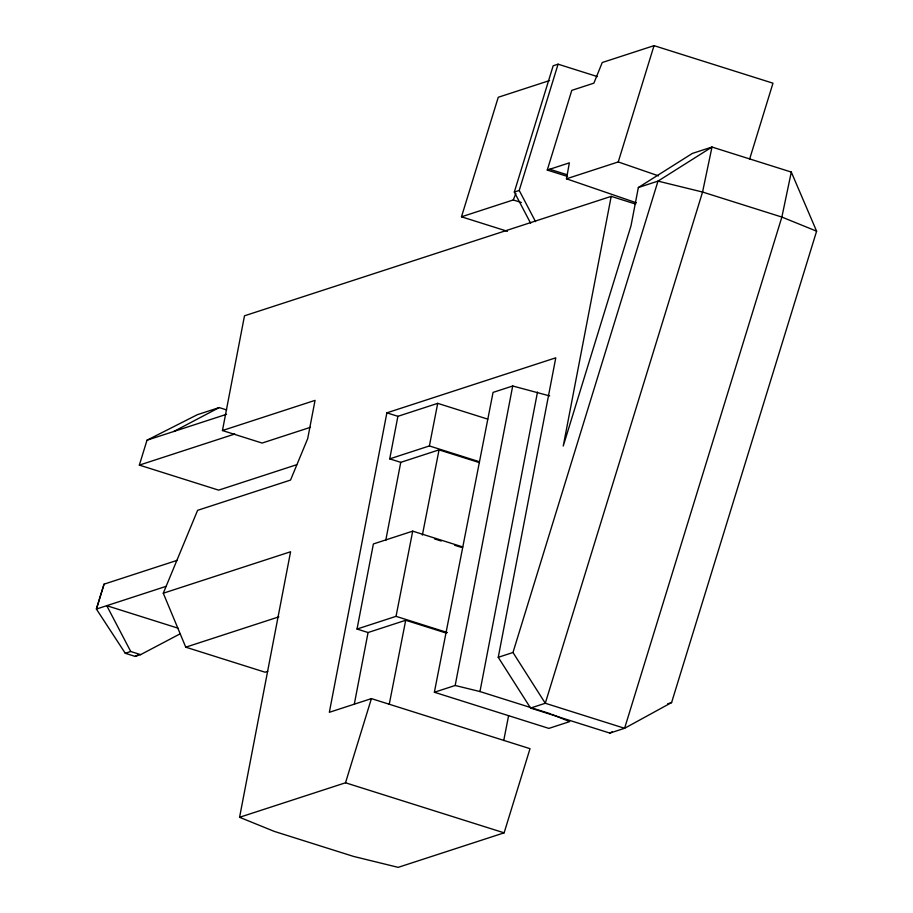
<?xml version="1.0" encoding="UTF-8"?>
<svg xmlns="http://www.w3.org/2000/svg" width="913" height="913" viewBox="0 0 913 913"><rect width="100%" height="100%" fill="white"/><g stroke="black" fill="none" stroke-linecap="round" stroke-linejoin="round"><path stroke-width="1.37" d="M636.441 202.823L566.471 178.8L569.358 162.856L547.264 170.058L571.778 90.364L593.872 83.163L602.249 62.518L654.028 45.65L772.98 83.197L749.584 159.261M310.42 427.318L262.099 443.056L222.452 430.537L244.49 315.807L611.208 196.363L635.608 204.067M611.208 196.363L563.241 446.035L631.009 225.762L638.358 187.519L692.339 153.441L711.992 147.039L791.297 172.066L816.61 231.183L671.591 702.565L624.595 728.289L609.861 733.093L530.556 708.054L498.247 657.303L555.777 357.816L386.872 412.836L329.342 712.311L371.408 698.616L530.019 748.671L504.124 832.839L398.182 867.35L353.616 856.44L274.311 831.401L239.571 817.295L290.585 551.76L163.279 593.222L185.761 647.18L265.067 672.208L267.76 671.329M446.115 633.029L405.703 620.269L368.065 632.526L357.029 629.046L373.383 543.954L412.71 531.149L462.731 546.933M479.462 462.629L439.05 449.869L400.75 462.343L389.725 458.862L397.897 416.317L437.715 403.352L487.747 419.135M354.358 703.889L368.065 632.526M385.743 540.462L400.75 462.343M512.707 385.994L493.054 392.396L434.371 692.248L455.176 685.48L512.707 385.994L549.672 395.911M550.356 713.761L479.964 691.552L537.495 392.065M357.029 629.046L396.037 616.343L412.71 531.149M389.725 458.862L429.384 445.943L437.715 403.352M389.235 704.368L405.703 620.269M422.377 535.075L439.05 449.869M503.736 740.511L508.598 715.689M791.297 172.066L781.87 217.066L624.595 728.289L545.289 703.261L530.556 708.054M296.657 464.728L218.652 490.144L139.347 465.105L147.004 440.203L197.334 414.696L219.188 407.575L226.629 409.926M177.202 560.331L104.048 584.16L96.39 609.062L125.275 653.274L135.181 656.413L140.648 654.632L179.758 634.033M507.445 231.309L461.487 216.803L498.258 97.269L549.592 80.549M530.624 223.229L514.316 192.072L553.164 65.782L558.083 64.184L597.387 76.589M535.532 221.631L519.223 190.463L558.083 64.184M239.571 817.295L345.513 782.783L371.408 698.616M566.471 178.8L618.249 161.943L654.028 45.65M512.98 652.498L657.999 181.116L711.992 147.039L702.565 192.038L545.289 703.261L512.98 652.498L498.247 657.303M461.487 216.803L513.254 199.947L515.879 193.488M163.279 593.222L197.607 510.333L290.539 480.067L307.704 438.617L315.053 400.373L222.452 430.537M135.181 656.413L137.635 655.055M609.861 733.093L612.338 731.735M173.767 431.495L219.188 407.575M514.316 192.072L519.223 190.463M638.358 187.519L657.999 181.116L702.565 192.038L781.87 217.066L816.61 231.183M147.004 440.203L226.572 414.297M139.347 465.105L234.835 434.006M166.394 586.26L96.39 609.062L104.048 584.16M125.275 653.274L130.73 651.505L140.648 654.632M185.761 647.18L278.853 616.857M667.574 703.866L671.591 702.565M455.176 685.48L479.964 691.552M549.717 169.259L567.293 174.805M547.264 170.058L567.532 176.449M513.254 199.947L521.369 202.503M386.872 412.836L397.897 416.317M429.384 445.943L479.405 461.738M434.497 538.898L441.23 541.021M454.697 545.278L461.442 547.401M396.037 616.343L447.416 632.561M434.371 692.248L548.873 728.391L569.678 721.612L551.635 714.286M178.001 628.167L106.764 605.684L130.73 651.505M345.513 782.783L504.124 832.839M618.249 161.943L658.467 175.844"/></g></svg>
